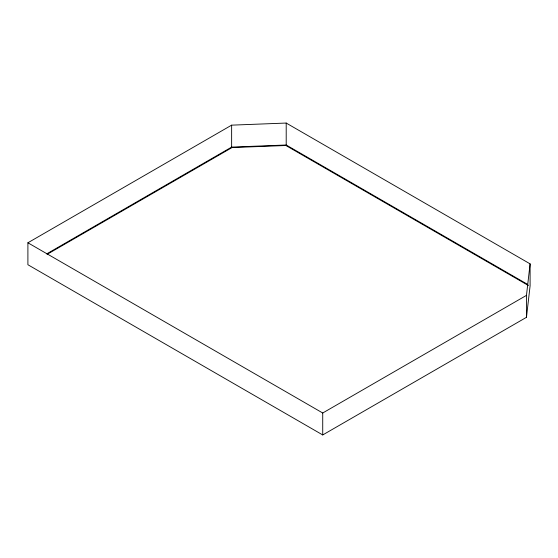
<?xml version="1.0" encoding="UTF-8"?>
<svg xmlns="http://www.w3.org/2000/svg" width="558" height="558" viewBox="0 0 558 558"><rect width="100%" height="100%" fill="white"/><g stroke="black" fill="none" stroke-linecap="round" stroke-linejoin="round"><path stroke-width="0.84" d="M526.466 317.321L526.466 295.37L530.1 263.864L286.205 123.053L231.633 125.152L27.9 242.779L27.9 264.729L322.726 434.947L526.466 317.321L530.1 285.815L530.1 263.864M46.767 253.841L231.633 147.103L286.205 145.003L527.84 284.51M47.193 254.288L232.016 147.577L285.891 145.505L528.482 285.563M27.9 242.779L322.726 412.997L526.466 295.37M322.726 412.997L322.726 434.947M286.205 123.053L286.205 145.003M231.633 125.152L231.633 147.103"/></g></svg>
